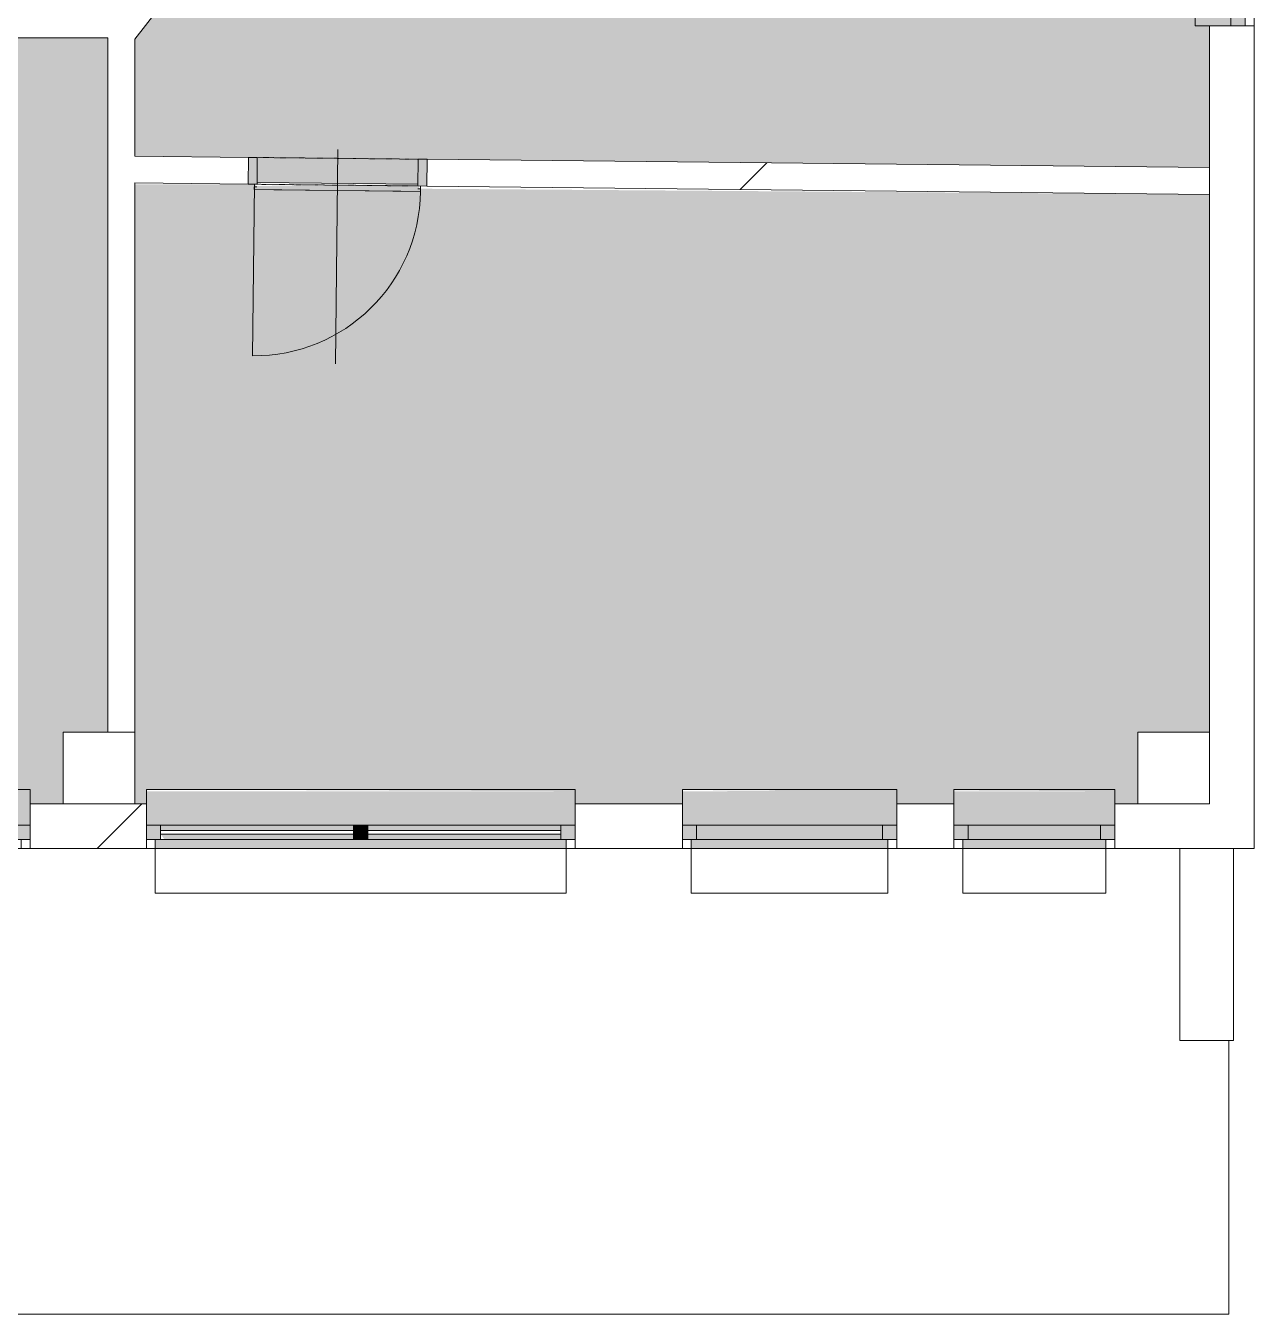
# Model space of a CAD drawing. Header units: millimetres. Extents: x -2861 to 222032, y -45352 to 20466.
# Drawn here: x 181874 to 188750, y -31577 to -24364 of the extents above; entities that cross this region are included whole.
import ezdxf

# ---------------------------------------------------------------- set-up
doc = ezdxf.new("R2010")
doc.units = ezdxf.units.MM
doc.linetypes.add('Čerchovaná se dvěma tečkami', pattern=[2.59, 1, -0.53, 0, -0.53, 0, -0.53])
for name, color, linetype, lineweight in [('A-DETL-THIN', 151, 'Continuous', 13), ('A-DOOR', 31, 'Continuous', 13), ('A-DOOR-FRAM', 31, 'Continuous', 25), ('A-FLOR', 192, 'Continuous', 13), ('A-GENM', 13, 'Continuous', 13), ('A-GLAZ', 151, 'Continuous', 13), ('A-WALL', 113, 'Continuous', 13), ('A-WALL-PATT', 111, 'Continuous', 35), ('Q-SPCQ', 91, 'Continuous', 13), ('S-COLS', 52, 'Continuous', 13)]:
    doc.layers.add(name, color=color, linetype=linetype, lineweight=lineweight)
pattern_1 = [(45, (182273, -28969), (-5747.4, 5747.4), []), (360, (191431, -26277), (5747.4, 5747.4), [1016, -10478.7]), (45, (192447, -26277), (-5747.4, 5747.4), [1016, -7112]), (90, (193165, -25559), (-5747.4, 5747.4), [1016, -10478.7]), (135, (193165, -24543), (-5747.4, -5747.4), [1016, -7112]), (360, (191431, -23824.3), (5747.4, 5747.4), [1016, -10478.7]), (45, (190712, -24543), (-5747.4, 5747.4), [1016, -7112]), (90, (190712.4, -25559), (-5747.4, 5747.4), [1016, -10478.7]), (135, (191431, -26277), (-5747.4, -5747.4), [1016, -7112]), (45, (194094, -22895.5), (-5747.4, 5747.4), [2032, -6096])]
pattern_2 = [(45, (92359, 0), (-7184.2, 7184.2), []), (45, (95233, 0), (-7184.2, 7184.2), []), (45, (100980, 0), (-4310.5, 10057.9), [4064, -2032, 67.06, -1964.94])]

# ---------------------------------------------------------------- blocks, each defined once
blk = doc.blocks.new('OKNO_1k_nadsvetlik - OKNO_1k_nadsvetlik_1500x1800-1969463-Mapka _ závislý 7')
at = {"layer": 'A-GLAZ', "lineweight": 9}
h = blk.add_hatch(color=256, dxfattribs=at)
h.paths.add_polyline_path([(-750, -75), (-670, -75), (-670, 5), (-750, 5)])
h.paths.add_polyline_path([(670, -75), (750, -75), (750, 5), (670, 5)])
blk.add_hatch(color=256, dxfattribs=at).paths.add_polyline_path([(670, 5), (-670, 5), (-670, -75), (670, -75)])
for p, q in [((-750, 5), (-670, 5)), ((670, 5), (-670, 5)), ((-670, 5), (-670, -75)), ((670, 5), (750, 5)), ((670, -75), (670, 5)), ((-750, -75), (-700, -75)), ((-670, -75), (-750, -75)), ((-700, -126), (-750, -126)), ((-700, -75), (-700, -125)), ((-670, -75), (670, -75)), ((750, -75), (670, -75)), ((700, -75), (750, -75)), ((700, -125), (700, -75)), ((750, -126), (700, -126))]:
    blk.add_line(p, q, dxfattribs=at)
blk = doc.blocks.new('parapet s nosem_vnitní - parapet s nosem_vnitní-1280316-Mapka _ závislý 7')
at = {"layer": 'A-GENM', "lineweight": 9}
for points in [[(-750, 198.7), (-750, 190), (750, 198.7)], [(-750, 190), (-750, 0), (750, 0), (750, 190)]]:
    blk.add_hatch(color=151, dxfattribs=at).paths.add_polyline_path(points)
for p, q in [((750, 200), (-750, 200)), ((-750, 200), (-750, 190)), ((750, 200), (-750, 200)), ((-750, 120), (-750, 190)), ((750, 190), (750, 200)), ((750, 190), (750, 120))]:
    blk.add_line(p, q, dxfattribs=at)
blk = doc.blocks.new('OKNO_2k_nadsvetlik - OKNO_2k_nadsvetlik 2400 x 1850-1972488-Mapka _ závislý 7')
at = {"layer": 'A-GLAZ', "lineweight": 9}
h = blk.add_hatch(color=256, dxfattribs=at)
h.paths.add_polyline_path([(1129.1, 75), (1120, 75), (1129.1, -5), (1200, -5), (1200, 75)])
h.paths.add_polyline_path([(-1120, 75), (-1200, 71.9), (-1200, -5), (-1120, -5), (-1120, 71.9)])
h = blk.add_hatch(color=256, dxfattribs=at)
h.paths.add_polyline_path([(40, 75), (40, 45), (1120, 45), (1120, 75)])
h.paths.add_polyline_path([(-1120, 75), (-1120, 45), (-40, 45), (-40, 75), (-924.7, 75)])
h.paths.add_polyline_path([(-40, 25), (-1120, 25), (-1120, -5), (-40, -5)])
h.paths.add_polyline_path([(1120, 25), (40, 25), (40, -5), (1120, -5)])
blk.add_hatch(color=256, dxfattribs=at).paths.add_polyline_path([(-40, -5), (40, -5), (40, 75), (-40, 75)])
for p, q in [((-1150, 126), (-1200, 126)), ((-1200, 75), (-1150, 75)), ((-1120, 75), (-1200, 75)), ((-1150, 75), (-1150, 125)), ((-1120, -5), (-1120, 75)), ((-40, 75), (-1120, 75)), ((40, 75), (-40, 75)), ((-40, 75), (-40, -5)), ((1120, 75), (40, 75)), ((40, -5), (40, 75)), ((1200, 75), (1120, 75)), ((1120, 75), (1120, -5)), ((1200, 126), (1150, 126)), ((1150, 125), (1150, 75)), ((1150, 75), (1200, 75)), ((-40, 45), (-1120, 45)), ((-1120, 45), (-1120, 25)), ((-1120, 25), (-40, 25)), ((-40, 25), (-40, 45)), ((1120, 45), (40, 45)), ((40, 45), (40, 25)), ((40, 25), (1120, 25)), ((1120, 25), (1120, 45)), ((-1200, -5), (-1120, -5)), ((-1120, -5), (-40, -5)), ((-40, -5), (40, -5)), ((40, -5), (1120, -5)), ((1120, -5), (1200, -5))]:
    blk.add_line(p, q, dxfattribs=at)
blk = doc.blocks.new('parapet s nosem_vnitní - parapet s nosem_vnitní-V90-Mapka _ závislý 7')
at = {"layer": 'A-GENM', "lineweight": 9}
blk.add_hatch(color=151, dxfattribs=at).paths.add_polyline_path([(40, 0), (-1200, 0), (-1200, -190), (1200, -190), (1200, 0), (282.9, 0)])
for p, q in [((-1200, -190), (-1200, -120)), ((1200, -120), (1200, -190)), ((-1200, -190), (-1200, -200)), ((-1200, -200), (1200, -200)), ((-1200, -200), (1200, -200)), ((1200, -200), (1200, -190))]:
    blk.add_line(p, q, dxfattribs=at)
blk = doc.blocks.new('OKNO_2k_nadsvetlik - OKNO_2k_nadsvetlik 2400 x 1850-V91-Mapka _ závislý 7')
at = {"layer": 'A-GLAZ', "lineweight": 9}
h = blk.add_hatch(color=256, dxfattribs=at)
h.paths.add_polyline_path([(-1120, 75), (-1200, 75), (-1200, -5), (-1120, -5)])
h.paths.add_polyline_path([(1200, 75), (1120, 71.9), (1120, -5), (1200, -5), (1200, 71.9)])
h = blk.add_hatch(color=256, dxfattribs=at)
h.paths.add_polyline_path([(40, 75), (40, 45), (1120, 45), (1098.4, 75), (71.5, 75)])
h.paths.add_polyline_path([(-40, 75), (-1120, 75), (-1120, 45), (-40, 45)])
h.paths.add_polyline_path([(1120, 25), (40, 25), (40, -5), (1120, -5)])
h.paths.add_polyline_path([(-1120, 25), (-1120, -5), (-40, -5), (-40, 25)])
blk.add_hatch(color=256, dxfattribs=at).paths.add_polyline_path([(-40, -5), (40, -5), (40, 75), (-40, 75)])
for p, q in [((-1150, 126), (-1200, 126)), ((-1200, 75), (-1150, 75)), ((-1120, 75), (-1200, 75)), ((-1150, 75), (-1150, 125)), ((-1120, -5), (-1120, 75)), ((-40, 75), (-1120, 75)), ((40, 75), (-40, 75)), ((-40, 75), (-40, -5)), ((1120, 75), (40, 75)), ((40, -5), (40, 75)), ((1200, 75), (1120, 75)), ((1120, 75), (1120, -5)), ((1200, 126), (1150, 126)), ((1150, 125), (1150, 75)), ((1150, 75), (1200, 75)), ((-40, 45), (-1120, 45)), ((-1120, 45), (-1120, 25)), ((-1120, 25), (-40, 25)), ((-40, 25), (-40, 45)), ((1120, 45), (40, 45)), ((40, 45), (40, 25)), ((40, 25), (1120, 25)), ((1120, 25), (1120, 45)), ((-1200, -5), (-1120, -5)), ((-1120, -5), (-40, -5)), ((-40, -5), (40, -5)), ((40, -5), (1120, -5)), ((1120, -5), (1200, -5))]:
    blk.add_line(p, q, dxfattribs=at)
blk = doc.blocks.new('parapet_ext - parapet_ext-1801991-Mapka _ závislý 7')
at = {"layer": 'Q-SPCQ', "lineweight": 9}
blk.add_hatch(color=151, dxfattribs=at).paths.add_polyline_path([(-1150, 50), (-1150, 0), (1150, 0), (1150, 50), (-1120, 50)])
for p, q in [((-1150, 51), (-1150, 300)), ((-1150, 300), (1150, 300)), ((1150, 300), (1150, 51))]:
    blk.add_line(p, q, dxfattribs=at)
blk = doc.blocks.new('OKNO_1k_nadsvetlik - OKNO_1k_nadsvetlik_900 x 1850-1969447-Mapka _ závislý 7')
at = {"layer": 'A-GLAZ', "lineweight": 9}
h = blk.add_hatch(color=256, dxfattribs=at)
h.paths.add_polyline_path([(450, 75), (370, 75), (370, -5), (450, -5)])
h.paths.add_polyline_path([(-450, 75), (-450, -5), (-370, -5), (-370, 75)])
blk.add_hatch(color=256, dxfattribs=at).paths.add_polyline_path([(-370, 75), (-370, -5), (370, -5), (370, 75), (-266, 75)])
for p, q in [((-400, 126), (-450, 126)), ((-450, 75), (-400, 75)), ((-370, 75), (-450, 75)), ((-400, 75), (-400, 125)), ((370, 75), (-370, 75)), ((-370, 75), (-370, -5)), ((450, 75), (370, 75)), ((370, -5), (370, 75)), ((450, 126), (400, 126)), ((400, 125), (400, 75)), ((400, 75), (450, 75)), ((-450, -5), (-370, -5)), ((-370, -5), (370, -5)), ((370, -5), (450, -5))]:
    blk.add_line(p, q, dxfattribs=at)
blk = doc.blocks.new('parapet s nosem_vnitní - parapet s nosem_vnitní-V92-Mapka _ závislý 7')
at = {"layer": 'A-GENM', "lineweight": 9}
for points in [[(-266, 0), (-450, 0), (-450, -190), (450, -190), (450, 0), (370, 0)], [(-450, -190), (-450, -195), (-266, -190)]]:
    blk.add_hatch(color=151, dxfattribs=at).paths.add_polyline_path(points)
for p, q in [((-450, -190), (-450, -120)), ((450, -120), (450, -190)), ((-450, -190), (-450, -200)), ((-450, -200), (450, -200)), ((-450, -200), (450, -200)), ((450, -200), (450, -190))]:
    blk.add_line(p, q, dxfattribs=at)
blk = doc.blocks.new('parapet_ext - parapet_ext-V93-Mapka _ závislý 7')
at = {"layer": 'Q-SPCQ', "lineweight": 9}
blk.add_hatch(color=151, dxfattribs=at).paths.add_polyline_path([(-370, 50), (-400, 50), (-400, 0), (400, 0), (400, 50), (-266, 50)])
for p, q in [((-400, 51), (-400, 300)), ((-400, 300), (400, 300)), ((400, 300), (400, 51))]:
    blk.add_line(p, q, dxfattribs=at)
blk = doc.blocks.new('OKNO_1k_nadsvetlik - OKNO_1k_nadsvetlik_1200 x 1850-V94-Mapka _ závislý 7')
at = {"layer": 'A-GLAZ', "lineweight": 9}
h = blk.add_hatch(color=256, dxfattribs=at)
h.paths.add_polyline_path([(520, 75), (520, -5), (600, -5), (600, 75)])
h.paths.add_polyline_path([(-600, 75), (-600, -5), (-520, -5), (-520, 75)])
blk.add_hatch(color=256, dxfattribs=at).paths.add_polyline_path([(-520, 75), (-520, -5), (520, -5), (520, 75), (417.7, 75)])
for p, q in [((-550, 126), (-600, 126)), ((-600, 75), (-550, 75)), ((-520, 75), (-600, 75)), ((-550, 75), (-550, 125)), ((520, 75), (-520, 75)), ((-520, 75), (-520, -5)), ((600, 75), (520, 75)), ((520, -5), (520, 75)), ((600, 126), (550, 126)), ((550, 125), (550, 75)), ((550, 75), (600, 75)), ((-600, -5), (-520, -5)), ((-520, -5), (520, -5)), ((520, -5), (600, -5))]:
    blk.add_line(p, q, dxfattribs=at)
blk = doc.blocks.new('parapet s nosem_vnitní - parapet s nosem_vnitní-V95-Mapka _ závislý 7')
at = {"layer": 'A-GENM', "lineweight": 9}
for points in [[(600, 0), (-600, 0), (-600, -190), (600, -190), (600, -120)], [(-600, -190), (-600, -197.1), (417.7, -190)]]:
    blk.add_hatch(color=151, dxfattribs=at).paths.add_polyline_path(points)
for p, q in [((-600, -190), (-600, -120)), ((600, -120), (600, -190)), ((-600, -190), (-600, -200)), ((-600, -200), (600, -200)), ((-600, -200), (600, -200)), ((600, -200), (600, -190))]:
    blk.add_line(p, q, dxfattribs=at)
blk = doc.blocks.new('parapet_ext - parapet_ext-V89-Mapka _ závislý 7')
at = {"layer": 'Q-SPCQ', "lineweight": 9}
blk.add_hatch(color=151, dxfattribs=at).paths.add_polyline_path([(-520, 50), (-550, 50), (-550, 0), (550, 0), (550, 50), (-195.7, 50)])
for p, q in [((-550, 51), (-550, 300)), ((-550, 300), (550, 300)), ((550, 300), (550, 51))]:
    blk.add_line(p, q, dxfattribs=at)
blk = doc.blocks.new('DVERE_1k_oblozka - DD03_01_900x1970_koupelna-V123-Mapka _ závislý 7')
at = {"layer": 'A-DOOR', "lineweight": 9}
h = blk.add_hatch(color=151, dxfattribs=at)
h.paths.add_polyline_path([(500, -72.1), (500, 77.9), (450, 77.9), (450, -72.1)])
h.paths.add_polyline_path([(-450, -72.1), (-450, 77.9), (-500, 77.9), (-500, -72.1)])
blk.add_hatch(color=151, dxfattribs=at).paths.add_polyline_path([(465, -102.1), (449.9, -62.2), (-450, -81.7), (-465, -102.1)])
for p, q in [((-500, 77.9), (-450, 77.9)), ((-500, -72.1), (-500, 77.9)), ((-450, 77.9), (-450, -72.1)), ((0, 127.9), (0, -1072.1)), ((450, 77.9), (500, 77.9)), ((450, -72.1), (450, 77.9)), ((500, 77.9), (500, -72.1)), ((-450, -62.1), (450, -62.1)), ((-450, -72.1), (-500, -72.1)), ((-465, -72.1), (-465, -1032.1)), ((-465, -87.1), (-450, -87.1)), ((-465, -102.1), (-465, -87.1)), ((-450, -87.1), (-465, -87.1)), ((465, -102.1), (-465, -102.1)), ((355, -102.1), (-355, -102.1)), ((500, -72.1), (450, -72.1)), ((450, -87.1), (465, -87.1)), ((465, -102.1), (465, -72.1)), ((465, -87.1), (465, -102.1)), ((465, -102.1), (465, -87.1))]:
    blk.add_line(p, q, dxfattribs=at)
at = {"layer": 'A-DOOR', "linetype": 'Čerchovaná se dvěma tečkami', "lineweight": 9}
for p, q in [((-450, 77.9), (450, 77.9)), ((-450, -72.1), (450, -72.1))]:
    blk.add_line(p, q, dxfattribs=at)
at = {"layer": 'A-DOOR', "lineweight": 9}
blk.add_arc((-465, -102.1), 930, 270, 0, dxfattribs=at)
at = {"layer": 'A-DOOR-FRAM', "lineweight": 9}
for p, q in [((-500, 77.9), (-450, 77.9)), ((-450, 77.9), (-450, -72.1)), ((450, -72.1), (450, 77.9)), ((500, 77.9), (450, 77.9)), ((-450, -72.1), (-500, -72.1)), ((450, -72.1), (500, -72.1))]:
    blk.add_line(p, q, dxfattribs=at)

msp = doc.modelspace()

# ---------------------------------------------------------------- hatches: boundary and pattern name
at = {"layer": 'A-FLOR'}
h = msp.add_hatch(color=151, dxfattribs=at)
h.paths.add_polyline_path([(164098.8, -30076.6), (164098.8, -29535.6), (164498.8, -29535.6), (164498.8, -24894.3), (163708.8, -24909.3), (163706.6, -24924.3), (162908.8, -24909.3), (162893.8, -24894.3), (162298.8, -24894.3), (162298.8, -30076.6), (162789, -30076.6), (162789, -29899.5), (163989, -29906.6), (163989, -30076.6)])
h.paths.add_polyline_path([(149459.7, -30046.6), (149608.8, -30046.6), (149608.8, -29896.9), (152008.8, -29906.6), (152008.8, -30046.6), (152099.4, -30046.6), (152059.3, -26558.1), (153848.3, -25126.8), (153650.2, -24954.6), (153629.5, -24943.5), (153025.5, -24295.7), (153025.2, -24274.5), (152609.7, -23844.3), (152609.7, -23917.4), (152209.7, -23917.4), (152208, -23667.4), (149459.7, -23699.3), (149459.7, -29906.6)])
h.paths.add_polyline_path([(146608.8, -30046.6), (146608.8, -29901.6), (147508.8, -29906.6), (147508.8, -30046.6), (147808.8, -30046.6), (147808.8, -29899.5), (149008.8, -29906.6), (149008.8, -30046.6), (149309.7, -30046.6), (149309.7, -23684), (148592.2, -23708.3), (148587, -23718.2), (147687, -23703.2), (147686.9, -23693.3), (146520.6, -23700), (146520.6, -23970), (146100.6, -23970), (146100.6, -24139.3), (146179.2, -24139.3), (146170.6, -25639.3), (146100.6, -25639.3), (146100.6, -29535.6), (146500.6, -29535.6), (146519.2, -30046.6)])
h.paths.add_polyline_path([(155008.8, -30046.6), (155223.9, -30046.6), (155223.8, -25176.6), (154988.8, -25191.6), (154988.8, -25206.6), (154088.8, -25191.6), (154073.8, -25176.6), (154038.8, -25176.6), (154026.2, -25176.6), (152210.2, -26629.6), (152249.7, -29676.6), (152609.7, -29676.6), (152609.7, -29896.9), (155008.8, -29906.6)])
h.paths.add_polyline_path([(158503.5, -30046.6), (158598.8, -30046.6), (158598.8, -29846.9), (162198.8, -29846.9), (162198.8, -23686.6), (158496, -23686.6), (158496, -23936.6), (158096, -23936.6), (158096, -23710.4), (157567.1, -24289.8), (157557.1, -24311.6), (156931.9, -24937.4), (156906.7, -24941.9), (156767.3, -25101.6), (158503.5, -26688.5), (158503.5, -29856.6)])
h.paths.add_polyline_path([(155608.8, -30046.6), (155608.8, -29896.9), (158008.8, -29906.6), (158008.8, -30046.6), (158103.5, -30046.6), (158103.5, -29676.6), (158353.5, -29676.6), (158353.5, -26754.6), (156616.4, -25176.6), (156518.8, -25191.6), (156518.8, -25206.6), (155618.8, -25191.6), (155603.8, -25176.6), (155387.4, -25176.6), (155387.4, -30046.6)])
h.paths.add_polyline_path([(187968.8, -28719.3), (188098.8, -28719.3), (188098.8, -28319.3), (188498.8, -28319.3), (188498.8, -25308.2), (184068.3, -25276.5), (184082.8, -25291.4), (183168, -25266.7), (183152.9, -25251.5), (182483.8, -25251.7), (182483.8, -28719.3), (182548.8, -28719.3), (182548.8, -28639.6), (184948.8, -28649.3), (184948.8, -28719.3), (185548.8, -28719.3), (185548.8, -28642.2), (186748.8, -28649.3), (186748.8, -28719.3), (187068.8, -28719.3), (187068.8, -28644.3), (187968.8, -28649.3)])
h.paths.add_polyline_path([(179208.8, -28719.3), (179498.8, -28719.3), (179498.8, -28639.6), (181898.8, -28649.3), (181898.8, -28719.3), (182083.8, -28719.3), (182083.8, -28319.3), (182333.8, -28319.3), (182333.8, -24431.8), (179208.8, -24431.8), (179223.8, -24859.3), (179238.8, -24859.3), (179223.8, -25759.3), (179208.8, -25774.3), (179208.8, -28649.3)])
h.paths.add_polyline_path([(175958.8, -28719.3), (176083.8, -28719.3), (176083.8, -28319.3), (176483.8, -28319.3), (176489, -28719.3), (176598.8, -28719.3), (176598.8, -28639.6), (178998.8, -28649.3), (178998.8, -28719.3), (179058.8, -28719.3), (179058.8, -25759.3), (179198.8, -25759.3), (179194.2, -24859.3), (179058.8, -24859.3), (179058.8, -24281.8), (179085.9, -24281.8), (178246.8, -23477.1), (178334.8, -23367.5), (177694.1, -22753.1), (177597.2, -22854.1), (177420.1, -22684.3), (176089.1, -22684.3), (176089.1, -22434.3), (175709.1, -22434.3), (175709.1, -22294.3), (174909.1, -22294.3), (174909.1, -22434.3), (173863.8, -22434.3), (173863.8, -22294.3), (173063.8, -22294.3), (173063.8, -22434.3), (172678.8, -22434.3), (172678.8, -22684.3), (172383.8, -22684.3), (172383.8, -28589.6), (175958.8, -28599.3)])
h.paths.add_polyline_path([(171758.8, -28719.3), (172283.8, -28719.3), (172283.8, -23677.1), (171667.9, -23682.1), (171682.3, -23696.9), (170867.6, -23668), (170852.4, -23652.8), (170487.5, -23652.2), (170487.5, -23956.6), (170059.3, -23956.6), (170048.8, -26077.4), (170048.8, -28319.3), (170448.8, -28319.3), (170448.8, -28719.3), (170558.8, -28719.3), (170558.8, -28642.2), (171758.8, -28649.3)])
h.paths.add_polyline_path([(184068.3, -25251.2), (184069.7, -25111.2), (188498.8, -25158.2), (188498.8, -24364.3), (188420.2, -24364.3), (188428.8, -22864.3), (188498.8, -22864.3), (188498.8, -22684.3), (188098.8, -22684.3), (188098.5, -22468.2), (184056, -22420.6), (183880.8, -22682.2), (183882.9, -22691.6), (183305.5, -23401.6), (183289.2, -23405.3), (182483.8, -24439.5), (182483.8, -25094.4), (183169.8, -25101.7), (183169.8, -25241.7), (184068.2, -25251.2)])
h.paths.add_polyline_path([(164758.8, -25069.3), (164758.8, -24889.3), (169948.8, -24889.3), (169946.7, -23646.6), (164599.1, -23646.6), (164599.2, -24889.3), (164749.1, -24894.3), (164756.1, -25019.3)])
h.paths.add_polyline_path([(156568.8, -25026.6), (156627, -25015.6), (158055.3, -23536.6), (161998.8, -23536.6), (161998.8, -23166.6), (162298.8, -23166.6), (162298.8, -24794.3), (164498.8, -24794.3), (164498.8, -23937.5), (164099.2, -23937.5), (164099.2, -23527.5), (165696.3, -23527.4), (165696.3, -22376.5), (169336.3, -22376.5), (169336.7, -21816.5), (170396.3, -21816.5), (170389.5, -23436.6), (169957.5, -23436.6), (169957.5, -23536.6), (170869.6, -23553.1), (170869.6, -23643), (171668.2, -23643), (171669.5, -23566.6), (172283.8, -23567.5), (172283.8, -22684.3), (172258.8, -22684.3), (172258.8, -22234.3), (172678.8, -22234.3), (172678.8, -22284.3), (173063.8, -22269.3), (173063.8, -22254.3), (173863.8, -22269.3), (173878.8, -22284.3), (174909.1, -22269.3), (174909.1, -22254.3), (175709.1, -22269.3), (175724.1, -22284.3), (176489.1, -22284.3), (176489.1, -22534.3), (177480.4, -22534.3), (177711.4, -22735.1), (177733.1, -22735.1), (178361, -23358), (178361, -23378.8), (179302.6, -24281.8), (182416.5, -24281.8), (183200.9, -23303), (183311.5, -23360.3), (183828.4, -22668.2), (183740.1, -22582.1), (183891, -22354.9), (183897.7, -21754.2), (183987.7, -21754.2), (183987.7, -20955.1), (183906.6, -20954.2), (183907.1, -20379.5), (183873.4, -20379.1), (183873.4, -19225.7), (183848.4, -19225.7), (183848.4, -19175.3), (183773.6, -19175.3), (183758.6, -18955.3), (183743.6, -18955.3), (183758.6, -18355.3), (183773.6, -18340.3), (183773.6, -17238.3), (180825.1, -17238.3), (180824.6, -17408.3), (179799, -17408.3), (179799, -17535.4), (178599, -17528.3), (178599, -17408.3), (178360.7, -17408.3), (178385.5, -20310.9), (177598.9, -20303.3), (177598.9, -20200.9), (176798.9, -20200.9), (176798.9, -20310.9), (173408.3, -20331.7), (172349, -20353.9), (172349, -20188), (171959, -20188), (171959, -20098), (171159, -20098), (171159, -20188), (170119, -20188), (170112.5, -17808.3), (169986, -17808.3), (169986, -17238.3), (167734.4, -17238.3), (167749.4, -17851.9), (167764.4, -17851.9), (167749.4, -18651.9), (167734.4, -18666.9), (167749.4, -19775.4), (167764.4, -19775.4), (167749.4, -20375.4), (167734.4, -20390.4), (167734.4, -20656.9), (165631.6, -20656.9), (165631.6, -20280.9), (165482.7, -20295.9), (165482.7, -20310.9), (164882.7, -20295.9), (164867.7, -20280.9), (164468.6, -20280.9), (164468.6, -21508.2), (163816, -21523.2), (163816, -21538.2), (163216, -21523.2), (163201, -21508.2), (161486, -21523.2), (161501, -21538.2), (160886, -21523.2), (160871, -21508.2), (160736, -21523.2), (160736, -21748.2), (159872.1, -21748.2), (159872.1, -21658.2), (158972.1, -21658.2), (158972.1, -21748.2), (155782, -21748.2), (154159.7, -20300.6), (154159.7, -18728.2), (153886.6, -18728.2), (153886.6, -18805.2), (152686.6, -18798.2), (152686.6, -18728.2), (152609.7, -18728.2), (152609.7, -20625.8), (152519.7, -20625.8), (152519.7, -21425.8), (152609.7, -21425.8), (152609.7, -21715.8), (147689.7, -21715.8), (147686.9, -22135.8), (146100.6, -22135.8), (146100.6, -22265.8), (145860.6, -22265.8), (145871.6, -23165.8), (146100.6, -23165.8), (146106.6, -23552.4), (147686.1, -23543.6), (147689.7, -23683.3), (148586.8, -23678.2), (148587, -23538.2), (150481.3, -23527.3), (150481.3, -23362.9), (150705.4, -23361.6), (150706.4, -23526), (152609.7, -23517.4), (152609.7, -23628.3), (153960, -25026.6), (156548.8, -25026.6)])
h.paths.add_polyline_path([(182498.8, -22689.3), (182098.8, -22689.3), (182098.8, -22289.3), (182498.8, -22289.3)])
h.paths.add_polyline_path([(184056, -22420.6), (184055.6, -22388.8), (184042.8, -22401)])
h.paths.add_polyline_path([(188098.8, -22318.2), (188098.8, -22284.3), (188498.8, -22269.9), (188498.8, -20426.5), (186981.7, -20479.4), (184012.3, -20443), (184021.8, -20955.2), (184036.6, -20955.2), (184012.7, -21755.5), (183997.5, -21770.6), (183997.1, -22269.9), (188083.5, -22318)])
h.paths.add_polyline_path([(160636, -21648.2), (160636, -18728.2), (159856.6, -18728.2), (159856.6, -18805.2), (158656.6, -18798.2), (158656.6, -18728.2), (158496, -18728.2), (158496, -19128.2), (158096, -19128.2), (158096, -18728.2), (157756.6, -18728.2), (157756.6, -18805.2), (156556.6, -18798.2), (156556.6, -18728.2), (155656.6, -18728.2), (155656.6, -18805.2), (154456.6, -18798.2), (154456.6, -18728.2), (154309.7, -18728.2), (154309.7, -20233.4), (155839.2, -21598.2), (158627.1, -21618.2), (158627.1, -21648.2), (158972.1, -21633.2), (158972.1, -21618.2), (159872.1, -21633.2), (159887.1, -21648.2), (159922.1, -21648.2)])
h.paths.add_polyline_path([(150809.7, -21565.8), (152509.7, -21565.4), (152494.7, -21425.8), (152479.7, -21425.8), (152494.7, -20625.8), (152509.7, -20610.8), (152509.7, -19128.2), (152209.7, -19128.2), (152209.7, -18728.2), (150809.7, -18728.2), (150816.6, -20311.1), (150834.7, -20311.1), (150816.6, -20411.9), (150809.7, -20411.9), (150809.7, -21565.4)])
h.paths.add_polyline_path([(160886, -21498.2), (161486, -21498.2), (161501, -21408.2), (162286, -21408.2), (162286, -19988.2), (161486, -20003.2), (161486, -20018.2), (160886, -20003.2), (160871, -19988.2), (160736, -20003.2), (160736, -21408.2), (160886, -21408.2)])
h.paths.add_polyline_path([(163216, -21498.2), (163816, -21498.2), (163816, -21408.2), (163961, -21408.2), (163948.5, -19988.2), (163816, -20003.2), (163816, -20018.2), (163216, -20003.2), (163201, -19988.2), (162386, -19988.2), (162386, -21408.2), (163216, -21408.2)])
h.paths.add_polyline_path([(164169.1, -21408.2), (164388.3, -21408.2), (164368.6, -20280.9), (164061, -20280.9), (164061, -21408.2)])
h.paths.add_polyline_path([(166636.6, -20556.9), (167634.4, -20556.9), (167634.4, -20375.4), (167724.4, -20375.4), (167724.4, -19775.4), (167634.4, -19775.4), (167634.4, -19336.9), (166636.6, -19336.9), (166651.6, -19791.9), (166666.6, -19791.9), (166651.6, -20391.9), (166636.6, -20402), (166636.6, -20441.9)])
h.paths.add_polyline_path([(165731.6, -20556.9), (166536.6, -20556.9), (166536.6, -20391.9), (166626.6, -20391.9), (166626.6, -19791.9), (166536.6, -19791.9), (166536.6, -19336.9), (165731.6, -19336.9), (165731.6, -20441.9)])
h.paths.add_polyline_path([(186981.7, -20379.4), (188498.8, -20315.3), (186785.6, -20329.1), (186809.2, -20377.3)])
h.paths.add_polyline_path([(165193.1, -20270.9), (165482.7, -20270.9), (165482.7, -20180.9), (165631.6, -20180.9), (165631.6, -19236.9), (166041.6, -19236.9), (166041.6, -17626.9), (164474.5, -17626.9), (164474.5, -17888.3), (164075, -17888.3), (164099.2, -18728.2), (164599.2, -18728.2), (164599.2, -18867.5), (164733.8, -18867.5), (164748.8, -20180.9), (164882.7, -20180.9), (164882.7, -20270.9)])
h.paths.add_polyline_path([(172469, -20231.3), (174395.2, -20190.9), (174395.2, -17408.3), (174110.7, -17408.3), (174110.7, -17535.4), (172910.7, -17528.3), (172910.7, -17408.3), (172310.7, -17408.3), (172310.7, -17535.4), (171110.7, -17528.3), (171110.7, -17408.3), (170609, -17408.3), (170609, -20088), (171159, -20073), (171159, -20058), (171959, -20073), (171974, -20088), (172469, -20088), (172469, -20191)])
h.paths.add_polyline_path([(176783.9, -20190.9), (176798.9, -20175.9), (176798.9, -20160.9), (177598.9, -20175.9), (177613.9, -20190.9), (178025.2, -20190.9), (178026.2, -20053.3), (178209.2, -20051.2), (178185.7, -17408.3), (177969, -17408.3), (177969, -17535.4), (176769, -17528.3), (176769, -17408.3), (176448.3, -17408.3), (176448.3, -17808.3), (176048.3, -17808.3), (176048.3, -17408.3), (175919, -17408.3), (175919, -17535.4), (174719, -17528.3), (174719, -17408.3), (174495.2, -17408.3), (174495.2, -20190.9), (176748.9, -20190.9)])
h.paths.add_polyline_path([(164568.1, -20180.9), (164633.8, -20180.9), (164633.8, -18967.5), (164599.2, -18967.5), (164599.2, -19138.2), (164099.2, -19138.2), (164078.9, -18967.5), (163878.9, -18967.5), (163878.9, -18728.2), (163648.6, -18733.3), (163648.6, -18805.2), (162498.6, -18798.2), (162498.6, -18728.2), (162386, -18728.2), (162386, -19888.2), (164061, -19888.2), (164061, -20180.9), (164468.6, -20180.9)])
h.paths.add_polyline_path([(162136, -19888.2), (162136, -18728.2), (161956.6, -18728.2), (161956.6, -18805.2), (160756.6, -18798.2), (160736, -19888.2), (161536, -19888.2)])
h.paths.add_polyline_path([(166141.6, -19236.9), (167634.4, -19236.9), (167634.4, -18651.9), (167724.4, -18651.9), (167724.4, -17851.9), (167634.4, -17851.9), (167634.4, -17626.9), (166141.6, -17626.9), (166141.6, -19181.1)])
h.paths.add_polyline_path([(149120.6, -19113.6), (150709.7, -19105.4), (150709.7, -19071.9), (147917.9, -19113.6), (148762.8, -19113.6)])
h.paths.add_polyline_path([(183783.6, -18955.3), (183873.4, -18955.3), (183873.4, -18355.3), (183783.6, -18355.3)])
h.paths.add_polyline_path([(146520.6, -18911.2), (150709.7, -18871.9), (150709.7, -18728.2), (146520.6, -18730), (146520.6, -18909.7)])
h.paths.add_polyline_path([(188098.8, -17927.7), (188498.8, -17927.7), (188498.8, -17888.3), (188098.8, -17888.3), (188098.8, -17488.3), (183873.6, -17488.3), (183873.6, -17927.7), (187644.3, -17927.7)])
h.paths.add_polyline_path([(182485, -17888.3), (182085, -17866.2), (182085, -17488.3), (182485, -17488.3), (182485, -17880)])
h.paths.add_polyline_path([(165193.1, -17526.9), (167634.4, -17526.9), (167634.4, -17238.3), (164072.1, -17251.3), (164074.5, -17488.3), (164474.5, -17488.3), (164474.5, -17526.9)])
at = {"layer": 'A-WALL-PATT', "lineweight": 9}
h = msp.add_hatch(dxfattribs=at)
h.set_pattern_fill('FP_117', color=256, angle=45, style=0, pattern_type=2)
h.set_pattern_definition([(135, (188749, -20105), (-5747, -5747), []), (90, (186056.7, -10947), (-5747.4, 5747.4), [1016, -10478.7]), (135, (186057, -9931), (-5747.4, -5747.4), [1016, -7112]), (180, (185338, -9213), (-5747.4, -5747.4), [1016, -10478.7]), (225, (184322, -9213), (5747.4, -5747.4), [1016, -7112]), (90, (183604, -10947), (-5747.4, 5747.4), [1016, -10478.7]), (135, (184322, -11666), (-5747.4, -5747.4), [1016, -7112]), (180, (185338, -11665.6), (-5747.4, -5747.4), [1016, -10478.7]), (225, (186057, -10947), (5747.4, -5747.4), [1016, -7112]), (135, (182675, -8284), (-5747.4, -5747.4), [2032, -6096])])
h.paths.add_polyline_path([(188748.8, -28719.3), (188748.8, -24364.3), (188498.8, -24364.3), (188498.8, -28719.3), (188723.8, -28719.3)])
h.paths.add_polyline_path([(188748.8, -22864.3), (188748.8, -17238.3), (188498.8, -17238.3), (188498.8, -22864.3)])
h = msp.add_hatch(dxfattribs=at)
h.set_pattern_fill('FP_73', color=256, style=0, pattern_type=2)
h.set_pattern_definition([(45, (92359, 0), (-4242.64, 4242.64), [])])
h.paths.add_polyline_path([(188498.8, -25308.2), (188498.8, -25158.2), (184119.7, -25111.7), (184119.7, -25261.7), (188382.5, -25306.9)])
h.paths.add_polyline_path([(183118.2, -25251.1), (183118.2, -25101.1), (182483.8, -25101.7), (182483.8, -25244.4)])
h = msp.add_hatch(dxfattribs=at)
h.set_pattern_fill('FP_116', color=256, angle=45, style=0, pattern_type=2)
h.set_pattern_definition(pattern_1)
h.paths.add_polyline_path([(188748.8, -28969.3), (188748.8, -28719.3), (187968.8, -28719.3), (187968.8, -28969.3), (188633.8, -28969.3)])
h.paths.add_polyline_path([(186748.8, -28969.3), (187068.8, -28969.3), (187068.8, -28719.3), (186748.8, -28719.3)])
h.paths.add_polyline_path([(176483.8, -28969.3), (176598.8, -28969.3), (176598.8, -28719.3), (175958.8, -28719.3), (175958.8, -28969.3), (176233.8, -28969.3)])
h.paths.add_polyline_path([(172358.8, -28969.3), (172358.8, -28719.3), (171758.8, -28719.3), (171758.8, -28969.3), (172283.8, -28969.3)])
h.paths.add_polyline_path([(170558.8, -28969.3), (170558.8, -28719.3), (170048.8, -28719.3), (170048.8, -28969.3), (170448.8, -28969.3)])
h.paths.add_polyline_path([(179058.8, -28969.3), (179498.8, -28969.3), (179498.8, -28719.3), (178998.8, -28719.3), (178998.8, -28969.3)])
h.paths.add_polyline_path([(185548.8, -28969.3), (185548.8, -28719.3), (184948.8, -28719.3), (184948.8, -28969.3)])
h.paths.add_polyline_path([(182483.8, -28969.3), (182548.8, -28969.3), (182548.8, -28719.3), (181898.8, -28719.3), (181898.8, -28969.3), (182083.8, -28969.3)])
h = msp.add_hatch(dxfattribs=at)
h.set_pattern_fill('FP_116', color=256, angle=45, style=0, pattern_type=2)
h.set_pattern_definition(pattern_1)
h.paths.add_polyline_path([(188749.6, -28969.3), (188748.8, -28719.3), (188748.8, -28969.3)])
h = msp.add_hatch(dxfattribs=at)
h.set_pattern_fill('FP_127', color=256, angle=45, style=0, pattern_type=2)
h.set_pattern_definition([(315, (188334, -32380.5), (5747, 5747), []), (270, (191026, -41538.4), (5747.4, -5747.4), [1016, -10478.7]), (315, (191026, -42554), (5747.4, 5747.4), [1016, -7112]), (360, (191744.4, -43273), (5747.4, 5747.4), [1016, -10478.7]), (45, (192760, -43273), (-5747.4, 5747.4), [1016, -7112]), (270, (193479, -41538.4), (5747.4, -5747.4), [1016, -10478.7]), (315, (192760, -40820), (5747.4, 5747.4), [1016, -7112]), (360, (191744.4, -40820), (5747.4, 5747.4), [1016, -10478.7]), (45, (191026, -41538), (-5747.4, 5747.4), [1016, -7112]), (315, (194408, -44202), (5747.4, 5747.4), [2032, -6096])])
h.paths.add_polyline_path([(188333.8, -30044.3), (188633.8, -30044.3), (188633.8, -28969.3), (188333.8, -28969.3)])
at = {"layer": 'S-COLS', "lineweight": 9}
h = msp.add_hatch(dxfattribs=at)
h.set_pattern_fill('FP_130', color=256, style=0, pattern_type=2)
h.set_pattern_definition(pattern_2)
h.paths.add_polyline_path([(182333.8, -28719.3), (182483.8, -28719.3), (182483.8, -28319.3), (182083.8, -28319.3), (182083.8, -28719.3)])
h = msp.add_hatch(dxfattribs=at)
h.set_pattern_fill('FP_130', color=256, style=0, pattern_type=2)
h.set_pattern_definition(pattern_2)
h.paths.add_polyline_path([(188498.8, -28719.3), (188498.8, -28319.3), (188098.8, -28319.3), (188098.8, -28719.3)])

# ---------------------------------------------------------------- linework, layer by layer
at = {"layer": 'A-DETL-THIN', "lineweight": 9}
for p, q in [((188748.8, -28969.3), (188748.8, -17142.7)), ((169798.8, -28969.3), (188748.8, -28969.3))]:
    msp.add_line(p, q, dxfattribs=at)
at = {"layer": 'A-FLOR', "lineweight": 9}
for p, q in [((188607.4, -31576.8), (188607.4, -30044.3)), ((175933.8, -31576.8), (188607.4, -31576.8))]:
    msp.add_line(p, q, dxfattribs=at)
at = {"layer": 'A-WALL', "lineweight": 9}
for p, q in [((182483.8, -24439.5), (183266.4, -23434.6)), ((188498.8, -24364.3), (188498.8, -28719.3)), ((188748.8, -24364.3), (188498.8, -24364.3)), ((188748.8, -28719.3), (188748.8, -24364.3)), ((179208.8, -24431.8), (182333.8, -24431.8)), ((182333.8, -24431.8), (182333.8, -28319.3)), ((182483.8, -25094.4), (182483.8, -24439.5)), ((183119.8, -25101.1), (182483.8, -25094.4)), ((188498.8, -25158.2), (184119.7, -25111.7)), ((182483.8, -28319.3), (182483.8, -25244.4)), ((182483.8, -25244.4), (183118.2, -25251.1)), ((184118.2, -25261.7), (188498.8, -25308.2)), ((182333.8, -28319.3), (182483.8, -28319.3)), ((181898.8, -28719.3), (181898.8, -28969.3)), ((182548.8, -28719.3), (181898.8, -28719.3)), ((182548.8, -28969.3), (182548.8, -28719.3)), ((185548.8, -28719.3), (184948.8, -28719.3)), ((184948.8, -28719.3), (184948.8, -28969.3)), ((185548.8, -28969.3), (185548.8, -28719.3)), ((187068.8, -28719.3), (186748.8, -28719.3)), ((186748.8, -28719.3), (186748.8, -28969.3)), ((187068.8, -28969.3), (187068.8, -28719.3)), ((187968.8, -28719.3), (187968.8, -28969.3)), ((188498.8, -28719.3), (187968.8, -28719.3)), ((188749.6, -28719.3), (188748.8, -28719.3)), ((188749.6, -28969.3), (188749.6, -28719.3)), ((181898.8, -28969.3), (182548.8, -28969.3)), ((184948.8, -28969.3), (185548.8, -28969.3)), ((186748.8, -28969.3), (187068.8, -28969.3)), ((187968.8, -28969.3), (188333.8, -28969.3)), ((188333.8, -28969.3), (188333.8, -30044.3)), ((188633.8, -28969.3), (188748.8, -28969.3)), ((188633.8, -30044.3), (188633.8, -28969.3)), ((188333.8, -30044.3), (188633.8, -30044.3))]:
    msp.add_line(p, q, dxfattribs=at)
at = {"layer": 'S-COLS', "lineweight": 9}
for p, q in [((182333.8, -28319.3), (182083.8, -28319.3)), ((182083.8, -28319.3), (182083.8, -28719.3)), ((182483.8, -28319.3), (182333.8, -28319.3)), ((182483.8, -28719.3), (182483.8, -28319.3)), ((188498.8, -28319.3), (188098.8, -28319.3)), ((188098.8, -28319.3), (188098.8, -28719.3)), ((188498.8, -28719.3), (188498.8, -28319.3)), ((182083.8, -28719.3), (182483.8, -28719.3)), ((188098.8, -28719.3), (188498.8, -28719.3))]:
    msp.add_line(p, q, dxfattribs=at)

# ---------------------------------------------------------------- block references
at = {"layer": 'A-DOOR', "lineweight": 9, "rotation": 359.3925975847595}
msp.add_blockref('DVERE_1k_oblozka - DD03_01_900x1970_koupelna-V123-Mapka _ závislý 7', (183618.9, -25184.3), dxfattribs=at)
at = {"layer": 'A-GENM', "lineweight": 9}
for name, p, rotation in [('parapet s nosem_vnitní - parapet s nosem_vnitní-1280316-Mapka _ závislý 7', (188618.8, -23614.3), 90.00000000000017), ('parapet s nosem_vnitní - parapet s nosem_vnitní-V90-Mapka _ závislý 7', (180698.8, -28839.3), 180), ('parapet s nosem_vnitní - parapet s nosem_vnitní-V90-Mapka _ závislý 7', (183748.8, -28839.3), 180), ('parapet s nosem_vnitní - parapet s nosem_vnitní-V95-Mapka _ závislý 7', (186148.8, -28839.3), 180), ('parapet s nosem_vnitní - parapet s nosem_vnitní-V92-Mapka _ závislý 7', (187518.8, -28839.3), 180)]:
    msp.add_blockref(name, p, dxfattribs=dict(at, rotation=rotation))
at = {"layer": 'A-GLAZ', "lineweight": 9}
for name, p, rotation in [('OKNO_1k_nadsvetlik - OKNO_1k_nadsvetlik_1500x1800-1969463-Mapka _ závislý 7', (188623.8, -23614.3), 90.00000000000017), ('OKNO_2k_nadsvetlik - OKNO_2k_nadsvetlik 2400 x 1850-1972488-Mapka _ závislý 7', (180698.8, -28844.3), 180), ('OKNO_2k_nadsvetlik - OKNO_2k_nadsvetlik 2400 x 1850-V91-Mapka _ závislý 7', (183748.8, -28844.3), 180), ('OKNO_1k_nadsvetlik - OKNO_1k_nadsvetlik_1200 x 1850-V94-Mapka _ závislý 7', (186148.8, -28844.3), 180), ('OKNO_1k_nadsvetlik - OKNO_1k_nadsvetlik_900 x 1850-1969447-Mapka _ závislý 7', (187518.8, -28844.3), 180)]:
    msp.add_blockref(name, p, dxfattribs=dict(at, rotation=rotation))
at = {"layer": 'Q-SPCQ', "lineweight": 9, "rotation": 180}
for name, p in [('parapet_ext - parapet_ext-1801991-Mapka _ závislý 7', (183748.8, -28919.3)), ('parapet_ext - parapet_ext-V89-Mapka _ závislý 7', (186148.8, -28919.3)), ('parapet_ext - parapet_ext-V93-Mapka _ závislý 7', (187518.8, -28919.3))]:
    msp.add_blockref(name, p, dxfattribs=at)

doc.saveas('drawing.dxf')
